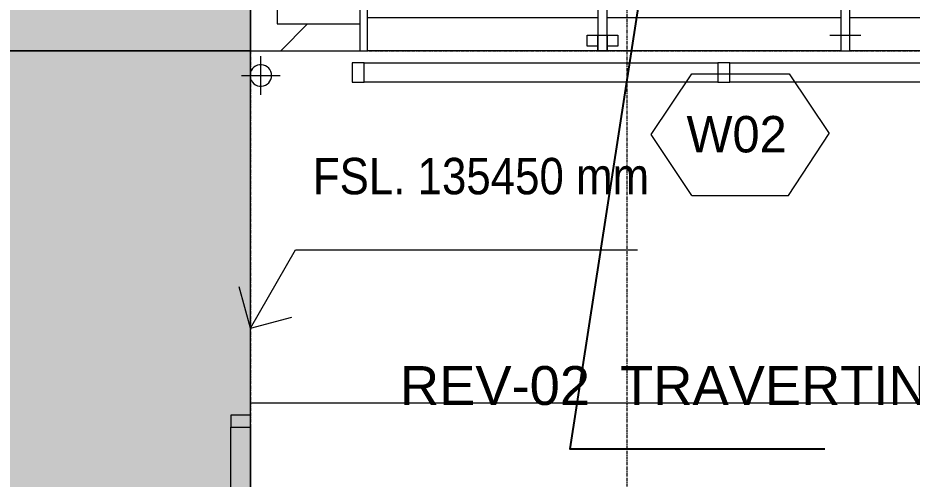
# Model space of a CAD drawing. Header units: millimetres. Extents: x -3370 to 37592, y -25802 to 13127.
# Drawn here: x 7626 to 11309, y -7055 to -5157 of the extents above; entities that cross this region are included whole.
import ezdxf

# ---------------------------------------------------------------- set-up
doc = ezdxf.new("R2010")
doc.units = ezdxf.units.MM
doc.linetypes.add('Grid Line', pattern=[22.225, 12.7, -3.175, 3.175, -3.175])
for name, color, linetype, lineweight in [('A-DETL', 90, 'Continuous', 9), ('A-DETL-GENF', 92, 'Continuous', 9), ('A-FLOR', 192, 'Continuous', 18), ('A-GLAZ', 151, 'Continuous', 9), ('A-GLAZ-CWMG', 51, 'Continuous', 9), ('A-GLAZ-IDEN', 152, 'Continuous', 9), ('A-WALL', 113, 'Continuous', 18), ('A-WALL-PATT', 111, 'Continuous', 18), ('C-BLDG-PADS', 91, 'Continuous', 9), ('G-ANNO-DIMS', 111, 'Continuous', 9), ('P-PIPE', 3, 'Continuous', 9), ('P-PIPE-CNTR', 3, 'Continuous', 9), ('S-GRID', 1, 'Continuous', 9)]:
    doc.layers.add(name, color=color, linetype=linetype, lineweight=lineweight)
doc.layers.add('ID_REVISION_MARKUP', color=7, linetype='Continuous', lineweight=25, true_color=0xc83228)
doc.styles.add('Avenir', font='', dxfattribs={"width": 0.9, "height": 150})
doc.styles.add('Avenir Light', font='', dxfattribs={"height": 150})
doc.styles.add('ID_SANS', font='Arial.ttf')
doc.styles.get('Avenir').set_extended_font_data('Avenir')
doc.styles.get('Avenir Light').set_extended_font_data('Avenir Light')
pattern_1 = [(45, (0, 0), (-212.132, 212.132), [])]

# ---------------------------------------------------------------- blocks, each defined once
blk = doc.blocks.new('Rectangular Mullion - Frame 50 x 150mm-2345534-Lower Ground Floor')
at = {"layer": 'A-GLAZ-CWMG'}
for p, q in [((0, 40), (-50, 40)), ((-50, 40), (-50, -40)), ((0, -40), (0, 40)), ((-50, -40), (0, -40))]:
    blk.add_line(p, q, dxfattribs=at)
blk = doc.blocks.new('CE fix 3 Pane with Sill _Adjustable_ - 3000_2400-2041126-Lower Ground Floor')
at = {"layer": 'A-GLAZ'}
for p, q in [((-1468.25, 135), (-1500, 135)), ((-1500, 135), (-1500, -135)), ((-1468.25, -135), (-1468.25, 135)), ((-519.05, 135), (-519.05, -135)), ((-480.95, 135), (-519.05, 135)), ((-480.95, -135), (-480.95, 135)), ((436.5, 115.95), (480.95, 115.95)), ((436.5, 71.5), (436.5, 115.95)), ((480.95, 135), (480.95, -135)), ((519.05, 135), (480.95, 135)), ((480.95, 135), (519.05, 135)), ((480.95, 71.5), (480.95, 135)), ((519.05, -135), (519.05, 135)), ((519.05, 135), (519.05, 71.5)), ((519.05, 115.95), (563.5, 115.95)), ((563.5, 115.95), (563.5, 71.5)), ((1500, 135), (1468.25, 135)), ((1468.25, 135), (1468.25, -135)), ((1500, -135), (1500, 135)), ((-436.5, 71.5), (-563.5, 71.5)), ((563.5, 71.5), (436.5, 71.5)), ((-1468.25, 0), (-519.05, 0)), ((-480.95, 0), (480.95, 0)), ((519.05, 0), (1468.25, 0)), ((-1500, -135), (-1468.25, -135)), ((-519.05, -135), (-480.95, -135)), ((480.95, -135), (519.05, -135)), ((1468.25, -135), (1500, -135))]:
    blk.add_line(p, q, dxfattribs=at)
blk = doc.blocks.new('Rectangular Mullion - Frame 50 x 150mm-2027250-Lower Ground Floor')
at = {"layer": 'A-GLAZ-CWMG'}
for p, q in [((0, 40), (-50, 40)), ((-50, 40), (-50, -40)), ((0, -40), (0, 40)), ((-50, -40), (0, -40))]:
    blk.add_line(p, q, dxfattribs=at)
blk = doc.blocks.new('Rectangular Mullion - Frame 50 x 150mm-2037132-Lower Ground Floor')
at = {"layer": 'A-GLAZ-CWMG'}
for p, q in [((10559, -5421.6), (10559, -5341.6)), ((10559, -5341.6), (12015, -5341.6)), ((12015, -5341.6), (12015, -5421.6)), ((12015, -5421.6), (10559, -5421.6))]:
    blk.add_line(p, q, dxfattribs=at)
blk = doc.blocks.new('Rectangular Mullion - Frame 50 x 150mm-2039098-Lower Ground Floor')
at = {"layer": 'A-GLAZ-CWMG'}
for p, q in [((-25, -40), (-25, 40)), ((-25, 40), (25, 40)), ((25, 40), (25, -40)), ((25, -40), (-25, -40))]:
    blk.add_line(p, q, dxfattribs=at)
blk = doc.blocks.new('Rectangular Mullion - Frame 50 x 150mm-2344751-Lower Ground Floor')
at = {"layer": 'A-GLAZ-CWMG'}
for p, q in [((8504, -8066.6), (8584, -8066.6)), ((8504, -9241.6), (8504, -8066.6)), ((8584, -8066.6), (8584, -9241.6)), ((8584, -9241.6), (8504, -9241.6))]:
    blk.add_line(p, q, dxfattribs=at)
blk = doc.blocks.new('Annotation - Tag Window- Number - Annotation - Tag Window- Number-118879-Lower Ground Floor')
at = {"layer": 'A-GLAZ-IDEN'}
for p, q in [((-2.993, 0.001), (-1.327, 2.501)), ((-1.327, 2.501), (2.682, 2.501)), ((2.682, 2.501), (4.34, 0.054)), ((-1.327, -2.499), (-2.993, 0.001)), ((2.665, -2.499), (4.34, 0.054)), ((-1.327, -2.499), (2.665, -2.499))]:
    blk.add_line(p, q, dxfattribs=at)

msp = doc.modelspace()

# ---------------------------------------------------------------- hatches: boundary and pattern name
at = {"layer": 'A-DETL-GENF'}
h = msp.add_hatch(color=2, dxfattribs=at)
h.paths.add_polyline_path([(6244.04, -5291.636), (8584.04, -5291.636), (8584.04, 5308.364), (6244.04, 5308.364), (6244.04, -5221.636)])
h.paths.add_polyline_path([(5334.04, -5211.636), (5334.04, 5238.364), (4134.04, 5238.364), (4134.04, -5211.636), (4334.04, -5211.636)])
msp.add_hatch(color=2, dxfattribs=at).paths.add_polyline_path([(8584.04, -9291.636), (8584.04, -5291.636), (6244.04, -5291.636), (6244.04, -6121.636), (4242.285, -6121.636), (4242.285, -5839.527), (2642.285, -5839.527), (2642.285, -6121.636), (2284.04, -6121.636), (2284.04, -9291.636), (8504.04, -9291.636)])
at = {"layer": 'A-WALL-PATT', "lineweight": 9}
h = msp.add_hatch(dxfattribs=at)
h.set_pattern_fill('FP_2', color=256, style=0, pattern_type=2)
h.set_pattern_definition(pattern_1)
h.paths.add_polyline_path([(8584.04, -5291.636), (8694.04, -5291.636), (8694.04, -4926.636), (8584.04, -4926.636), (8584.04, -5242.636)])
h.paths.add_polyline_path([(8694.04, -1956.636), (8694.04, -1476.636), (8584.04, -1476.636), (8584.04, -1956.636)])
h.paths.add_polyline_path([(8584.04, 1493.364), (8694.04, 1493.364), (8694.04, 1973.364), (8584.04, 1973.364)])
h.paths.add_polyline_path([(8694.04, 4943.364), (8694.04, 5308.364), (8584.04, 5308.364), (8584.04, 4943.364)])
h = msp.add_hatch(dxfattribs=at)
h.set_pattern_fill('FP_2', color=256, style=0, pattern_type=2)
h.set_pattern_definition(pattern_1)
h.paths.add_polyline_path([(31704.04, -5291.636), (32084.04, -5291.636), (32084.04, -5181.636), (31704.04, -5181.636)])
h.paths.add_polyline_path([(30760.597, -5291.636), (30804.04, -5291.636), (30804.04, -5181.636), (29523.54, -5181.636), (29523.54, -5291.636), (30332.877, -5291.636)])
h.paths.add_polyline_path([(26523.54, -5291.636), (26523.54, -5181.636), (25644.04, -5181.636), (25644.04, -5291.636), (25784.04, -5291.636)])
h.paths.add_polyline_path([(12055.823, -5291.636), (13254.04, -5291.636), (13254.04, -5181.636), (12034.04, -5181.636), (12034.04, -5291.636)])
h.paths.add_polyline_path([(16254.04, -5291.636), (17214.04, -5291.636), (17214.04, -5181.636), (16254.04, -5181.636)])
h.paths.add_polyline_path([(9034.04, -5291.636), (9034.04, -5181.636), (8694.04, -5181.636), (8694.04, -5291.636), (8854.04, -5291.636)])
h.paths.add_polyline_path([(18014.04, -5291.636), (20144.04, -5291.636), (20144.04, -5181.636), (18014.04, -5181.636), (18014.04, -5242.636)])
h.paths.add_polyline_path([(20944.04, -5291.636), (22644.04, -5291.636), (22644.04, -5181.636), (20944.04, -5181.636)])

# ---------------------------------------------------------------- linework, layer by layer
at = {"layer": 'A-DETL'}
for p, q in [((8584.04, -5291.636), (8584.04, 5308.364)), ((8584.04, -5291.636), (2284.04, -5291.636)), ((4134.04, -5291.636), (8584.04, -5291.636)), ((8584.04, -9291.636), (8584.04, -5291.636))]:
    msp.add_line(p, q, dxfattribs=at)
at = {"layer": 'A-FLOR'}
for p, q in [((8584.04, -5381.926), (8584.04, -5291.636)), ((8584.04, -6791.636), (8584.04, -5405.347))]:
    msp.add_line(p, q, dxfattribs=at)
at = {"layer": 'A-WALL'}
for p, q in [((8584.04, -4926.636), (8584.04, -5291.636)), ((8584.04, -5291.636), (8854.04, -5291.636)), ((8854.04, -5291.636), (9034.04, -5291.636)), ((10014.99, -5291.636), (9065.79, -5291.636)), ((11014.99, -5291.636), (10053.09, -5291.636)), ((12002.29, -5291.636), (11053.09, -5291.636))]:
    msp.add_line(p, q, dxfattribs=at)
at = {"layer": 'A-WALL', "lineweight": 9}
for p, q in [((8694.04, -4926.636), (8694.04, -5181.636)), ((8694.04, -5181.636), (9034.04, -5181.636))]:
    msp.add_line(p, q, dxfattribs=at)
at = {"layer": 'C-BLDG-PADS'}
msp.add_line((8584.04, -6741.636), (25784.04, -6741.636), dxfattribs=at)
at = {"layer": 'G-ANNO-DIMS'}
for p, q in [((8584.04, -6434.241), (8770.114, -6111.95)), ((8770.114, -6111.95), (10178.485, -6111.95)), ((8584.04, -6434.241), (8538.286, -6263.487)), ((8584.04, -6434.241), (8754.793, -6388.487))]:
    msp.add_line(p, q, dxfattribs=at)
at = {"layer": 'ID_REVISION_MARKUP'}
msp.add_lwpolyline([(10600, -2400), (9900, -6930), (10950, -6930)], dxfattribs=at)
at = {"layer": 'P-PIPE'}
for start, end in [(0, 173.214904), (173.214904, 180), (180, 186.785096), (186.785096, 0)]:
    msp.add_arc((8626.89, -5393.636), 44.45, start, end, dxfattribs=at)
at = {"layer": 'P-PIPE-CNTR'}
for p, q in [((8626.89, -5473.636), (8626.89, -5313.636)), ((8546.89, -5393.636), (8584.04, -5393.636)), ((8584.04, -5393.636), (8706.89, -5393.636))]:
    msp.add_line(p, q, dxfattribs=at)
at = {"layer": 'S-GRID', "linetype": 'Grid Line'}
for p, q in [((8584.04, 11106.923), (8584.04, -9321.465)), ((10134.04, 11106.923), (10134.04, -9321.465)), ((-1062.147, -5291.636), (36838.524, -5291.636))]:
    msp.add_line(p, q, dxfattribs=at)

# ---------------------------------------------------------------- block references
at = {"layer": 'A-GLAZ', "rotation": 180}
msp.add_blockref('CE fix 3 Pane with Sill _Adjustable_ - 3000_2400-2041126-Lower Ground Floor', (10534.04, -5156.636), dxfattribs=at)
at = {"layer": 'A-GLAZ-CWMG'}
for name, p, rotation in [('Rectangular Mullion - Frame 50 x 150mm-2027250-Lower Ground Floor', (9003.09, -5381.636), 180), ('Rectangular Mullion - Frame 50 x 150mm-2345534-Lower Ground Floor', (8544.04, -6791.636), 89.99999999999993)]:
    msp.add_blockref(name, p, dxfattribs=dict(at, rotation=rotation))
for name, p in [('Rectangular Mullion - Frame 50 x 150mm-2037132-Lower Ground Floor', (-1505.95, 0)), ('Rectangular Mullion - Frame 50 x 150mm-2037132-Lower Ground Floor', (0, 0)), ('Rectangular Mullion - Frame 50 x 150mm-2344751-Lower Ground Floor', (0, 1225))]:
    msp.add_blockref(name, p, dxfattribs=at)
at = {"layer": 'A-GLAZ-CWMG', "extrusion": (0, 0, -1), "rotation": 180}
msp.add_blockref('Rectangular Mullion - Frame 50 x 150mm-2039098-Lower Ground Floor', (-10534.04, -5381.636), dxfattribs=at)
at = {"layer": 'A-GLAZ-IDEN', "xscale": 99.99999999999993, "yscale": 99.99999999999993, "zscale": 99.99999999999993}
msp.add_blockref('Annotation - Tag Window- Number - Annotation - Tag Window- Number-118879-Lower Ground Floor', (10534.04, -5637.336), dxfattribs=at)

# ---------------------------------------------------------------- texts
at = {"layer": 'A-GLAZ-IDEN', "insert": (10380.117, -5560.458), "char_height": 150, "width": 513.08, "attachment_point": 1, "style": 'Avenir Light'}
msp.add_mtext('W02', dxfattribs=at)
at = {"layer": 'G-ANNO-DIMS', "insert": (8841.128, -5732.85), "char_height": 150, "width": 1685.65883, "attachment_point": 1, "line_spacing_factor": 1.129998, "style": 'Avenir'}
msp.add_mtext('FSL. 135450 mm', dxfattribs=at)
at = {"layer": 'ID_REVISION_MARKUP', "style": 'ID_SANS'}
msp.add_text('REV-02  TRAVERTINE BAR', height=160, dxfattribs=at).set_placement((9200, -6750))

doc.saveas('drawing.dxf')
